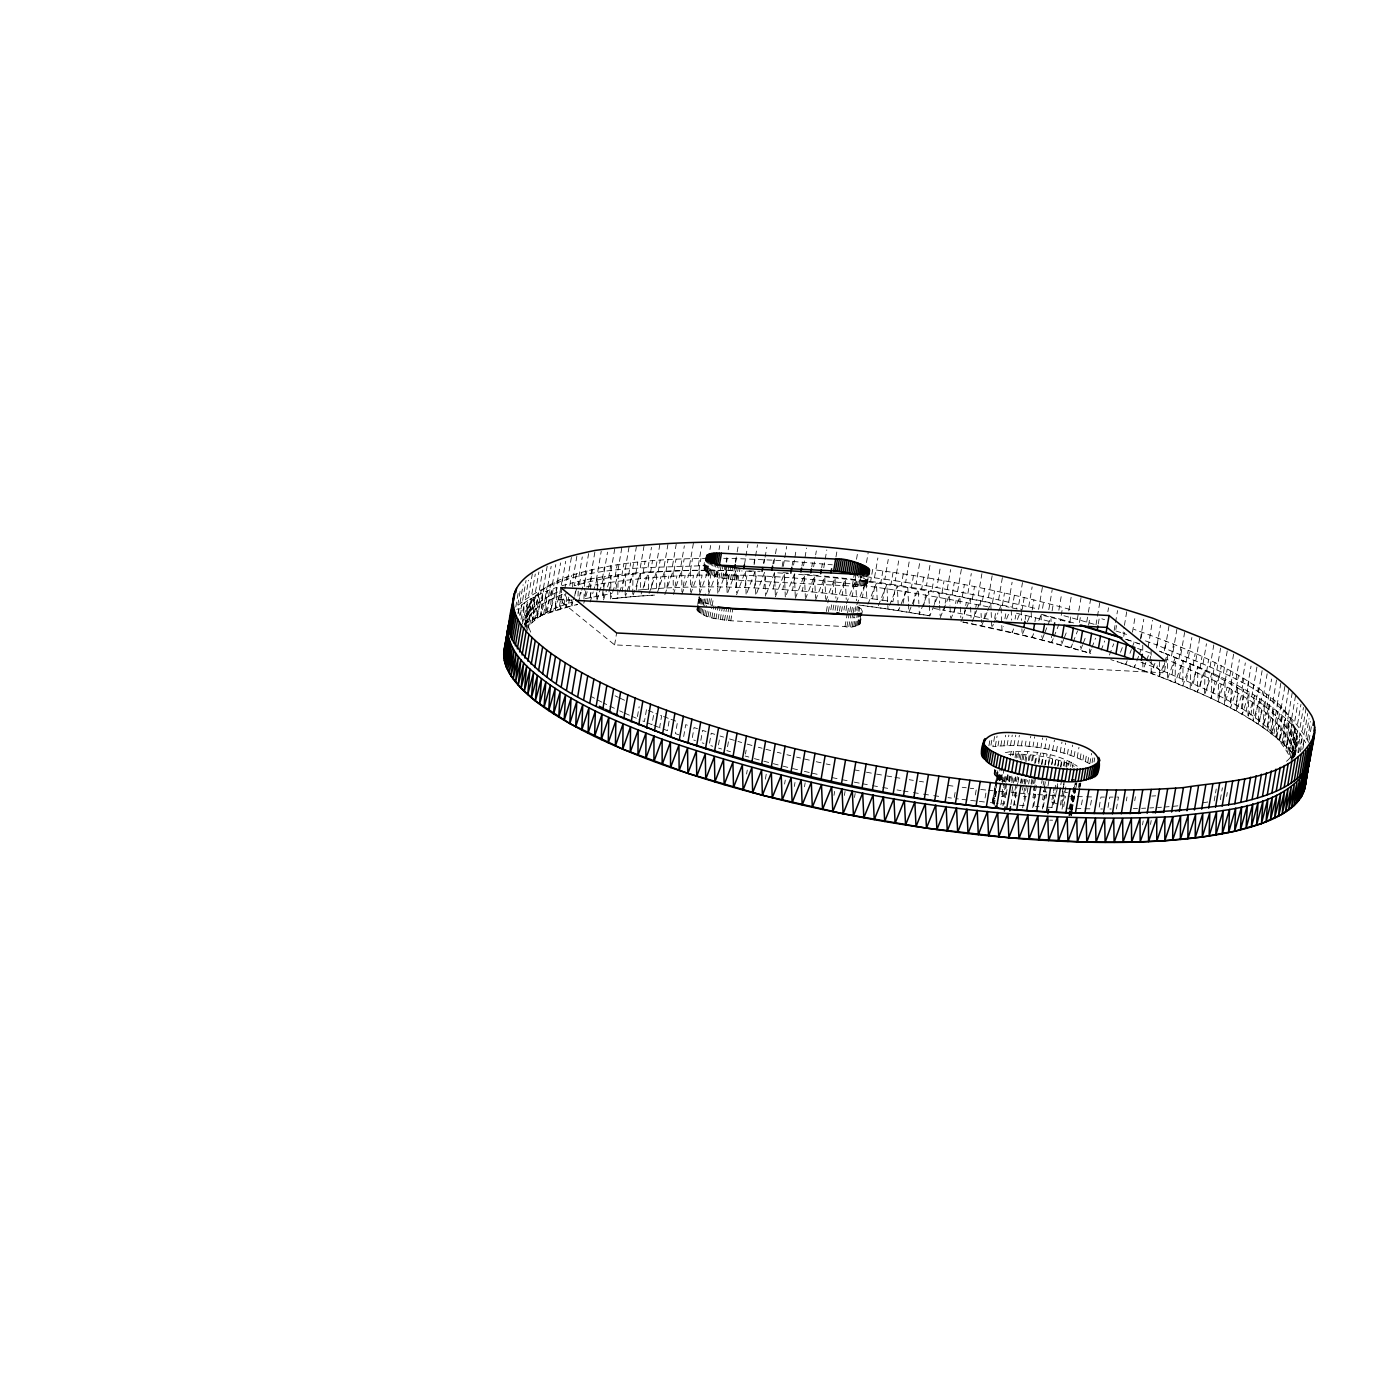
<?xml version="1.0" encoding="UTF-8"?>
<svg xmlns="http://www.w3.org/2000/svg" width="1384" height="1384" viewBox="0 0 1384 1384"><rect width="100%" height="100%" fill="white"/><g stroke="black" fill="none" stroke-linecap="round" stroke-linejoin="round"><path stroke-width="0.75" stroke-dasharray="5 3.75" d="M1159.377 661.673L1159.36 676.465C1207.609 696.187 1259.665 715.839 1294.922 755.993L1300.164 733.728C1264.163 691.36 1209.478 671.482 1159.377 651.12M648.456 589.03L648.508 571.903L690.356 570.26L732.447 570.416M640.55 587.439L640.654 572.474L648.508 571.903L641.155 593.978M617.887 589.601L617.731 598.096L610.534 598.961L611.071 575.623L640.654 572.474L632.713 596.608L617.731 598.096L619.029 594.065M617.939 587.473L618.181 574.706L610.534 598.961M696.827 608.96C703.505 619.184 719.593 618.994 730.769 620.759L845.001 626.571C852.665 629.478 868.149 622.506 853.98 617.524M698.851 597.058L701.55 600.812L708.366 604.081M855.001 611.572L856.021 605.621L861.298 608.925L861.782 612.403M603.58 597.802L604.168 576.609L611.071 575.623L606.036 591.816M596.798 598.822L597.144 588.252M597.196 586.141L597.473 577.682L604.168 576.609L596.729 600.933M590.293 597.819L591.003 578.823L597.473 577.682L593.805 589.861M1286.532 761.304C1309.437 741.962 1289.992 710.788 1270.633 697.398C1230.445 665.393 1181.728 646.553 1133.859 629.288M583.944 599.013L584.377 588.477M584.463 586.366L584.723 580.052L591.003 578.823L583.771 603.234M577.993 596.089L578.391 587.664M578.495 585.57L578.685 581.349L584.723 580.052L581.764 590.241M571.99 599.549L571.678 605.846L540.954 615.465L522.097 625.412L527.771 600.535L542.857 592.577L556.783 587.335L555.243 610.327L560.243 591.868M572.647 586.937L572.855 582.733L578.685 581.349L573.426 599.722M566.558 596.781L565.969 607.265L568.841 597.04M561.783 587.819L560.485 608.752L564.447 594.428M522.564 621.295L524.64 602.697L527.771 600.535L525.366 623.302L531.162 598.459L528.878 621.243L534.795 596.435L532.65 619.253L538.705 594.463L536.681 617.316L542.857 592.577L540.954 615.465L547.251 590.76L545.469 613.683L551.887 589.013L550.244 611.97L556.783 587.335M520.557 615.223L521.768 604.912L524.64 602.697L520.955 619.305M1297.932 752.723L1300.164 733.728L1305.717 742.81M518.412 613.371L519.173 607.195L521.768 604.912L519.519 615.309M1300.458 751.547L1302.275 736.772L1297.638 757.031M1303.053 748.242L1304.126 739.817L1301.877 749.938M518.083 593.442L515.713 607.334C566.558 562.51 643.941 569.101 707.276 565.381M517.754 604.946L520.471 589.065M520.055 602.611L523.117 584.757M522.633 600.345L526.024 580.501M525.453 598.13L528.515 580.277M528.55 595.968L532.615 572.163M707.432 558.323C663.455 558.963 618.821 561.316 576.401 573.876C552.614 580.761 523.567 595.31 524.744 624.478C527.788 606.867 545.331 597.179 560.347 590.795M524.83 625.17L528.082 607.368M524.847 627.886L527.287 609.946M527.096 616.728L529.138 604.825M525.903 624.253C530.314 607.265 549.638 599.756 564.413 593.58M525.833 626.692L526.543 617.973M528.428 614.254L530.453 602.351M531.889 593.892L535.279 574.049M526.006 629.737L528.031 617.835M530.02 611.832L532.044 599.912M529.761 615.43L527.736 627.333C538.878 613.925 555.901 607.42 572.042 602.23M527.581 630.343L528.255 626.381L526.854 620.741M531.871 609.444L533.913 597.542M529.726 624.997L531.75 613.077M535.487 591.868L538.878 572.024M533.999 607.126L536.041 595.224M531.975 622.696L534.016 610.794M536.387 604.877L538.428 592.975M539.345 589.913L542.736 570.07M534.501 620.464L536.542 608.562M539.051 602.663L541.075 590.76M537.286 618.302L539.327 606.4M543.445 588.01L547.164 566.194M541.957 600.535L543.998 588.633M540.331 616.191L542.355 604.289M545.123 598.459L547.164 586.557M547.787 586.193L551.178 566.35M543.635 614.15L545.659 602.248M548.548 596.435L550.59 584.532M547.182 612.161L549.223 600.258M552.389 584.446L555.78 564.603M552.233 594.497L554.275 582.595M550.988 610.258L553.029 598.338M557.216 582.75L560.606 562.925M556.178 592.611L558.202 580.709M555.053 608.406L557.077 596.504M1164.636 662.832L1162.941 672.762L614.6 644.875L558.738 599.532L560.779 587.629M561.368 584.844L562.388 578.893M562.285 581.142L565.675 561.316M559.361 606.624L561.385 594.722M564.776 589.065L566.817 577.145M567.596 579.619L571.661 555.797M563.911 604.912L565.935 593.009L570.727 591.383M569.793 585.397L571.488 575.484M568.686 603.286L569.378 599.307M573.132 578.149L576.851 556.333M576.401 573.876L574.36 585.778C620.309 572.267 668.714 570.381 716.324 570.191M574.741 595.76L575.415 591.798M578.893 576.765L582.283 556.922M579.498 584.256L581.539 572.353M579.654 596.262L580.346 592.283M584.878 575.45L588.598 553.635M584.878 582.802L586.92 570.9M585.83 590.881L584.481 598.805L611.953 593.39M591.072 574.222L595.155 550.417M590.484 581.418L592.525 569.516M590.189 597.473L591.21 591.522M596.314 580.121L601.227 551.23M596.141 596.21L596.815 592.231M597.144 590.259L598.165 584.308C728.538 562.769 861.99 581.574 990.373 607.282M602.369 578.893L604.393 566.99M604.133 571.99L607.524 552.147M602.299 595.016L604.324 583.114M608.631 577.751L610.673 565.848M610.967 570.986L614.704 549.154M608.995 591.919L610.707 582.007M615.101 576.678L617.143 564.776M618.008 570.07L622.073 546.265M615.932 588.909L617.281 580.969M621.797 575.692L623.821 563.79M625.239 569.222L629.305 545.417M622.039 591.937L624.063 580.017M614.6 644.875L616.624 632.972M628.682 574.775L630.723 562.873M632.661 568.478L636.398 546.645M629.028 591.054L631.052 579.152M635.775 573.945L637.799 562.042M636.207 590.276L638.232 578.374M640.273 567.803L644.01 545.971M643.041 573.201L645.082 561.298M638.041 590.086L643.577 589.567L645.601 577.664M648.075 567.198L651.466 547.372M650.515 572.543L652.539 560.641M643.577 589.567L651.137 588.944L653.162 577.042M656.051 566.696L660.116 542.891M658.161 571.955L660.185 560.053M651.137 588.944L658.87 588.39L660.912 576.488M637.453 716.583L639.149 706.67M664.182 566.264L667.918 544.448M665.981 571.454L668.022 559.551M658.87 588.39L666.777 587.941L668.818 576.038M646.449 709.732L644.425 721.635L638.941 719.334M672.503 565.918L676.222 544.102M673.973 571.038L676.015 559.136M666.777 587.941L674.856 587.56L676.897 575.658M680.963 565.658L684.353 545.815M682.139 570.692L684.18 558.79M674.856 587.56L683.108 587.266L685.132 575.363M663.593 716.531L669.493 718.763L667.451 730.666L659.597 727.69L661.639 715.788L655.878 713.521M689.578 565.485L693.661 541.68M690.46 570.45L692.502 558.548M683.108 587.266L691.498 587.058L693.54 575.156M698.349 565.381L701.74 545.556M698.937 570.277L700.979 558.375M691.498 587.058L700.044 586.937L702.086 575.035M697.692 604.462L699.058 596.521M696.982 610.136L699.439 596.02M862.976 577.872C874.913 583.771 858.028 588.165 852.25 586.055L738.018 580.242C725.977 578.149 696.533 578.356 705.823 558.306M704.093 569.256L706.134 557.354M697.346 610.759L698.366 604.808M698.661 603.493L699.664 597.542M704.318 569.793L706.342 557.89M704.681 570.364L706.376 560.451M697.882 611.399L698.903 605.448M699.249 603.459L700.754 595.137M705.2 570.952L707.224 559.032M698.609 612.057L701.342 596.764M705.857 571.54L707.881 559.638M709.975 549.5L710.667 545.538M699.508 612.714L700.875 604.773M701.065 604.375L702.432 596.435M706.653 572.128L708.348 562.215M707.553 570.191L708.245 566.229M700.581 613.371L701.93 605.448M702.311 604.099L704.006 594.186M707.587 572.734L709.629 560.831M701.809 614.046L703.833 602.144M708.66 573.322L710.701 561.42M703.712 603.891L705.408 593.961M709.854 573.928L711.878 562.025M703.176 614.704L704.871 604.791M705.234 603.735L706.255 597.784M700.044 586.937L708.746 586.885L710.788 574.983M711.151 574.516L713.192 562.613M683.679 736.548L685.72 724.645L689.059 725.804M704.681 615.344L706.376 605.431M706.895 603.632L707.916 597.68M712.57 575.087L714.611 563.184M706.324 615.984L707.691 608.043M708.66 603.58L709.681 597.629M714.092 575.658L716.116 563.755M719.04 549.586L719.715 545.607M708.089 616.589L709.11 610.638M710.528 603.597L711.549 597.646M715.684 576.194L717.725 564.291M709.94 617.178L711.635 607.265M712.154 605.656L713.504 597.715M717.379 576.713L719.403 564.81M711.895 617.731L713.919 605.829M708.746 586.885L717.587 586.937L721.168 565.312M713.902 618.25L715.943 606.348M720.943 577.682L722.984 565.779M715.978 618.734L718.019 606.832M722.811 578.131L724.835 566.229M726.185 561.644L726.859 557.666M728.209 549.742L728.884 545.763M725.233 570.277L726.237 564.326M726.583 562.354L727.257 558.375L736.288 558.548L783.171 560.641L832.303 564.793M724.697 578.529L726.738 566.627M718.106 619.167L720.13 607.265M726.617 578.893L728.659 566.99M720.251 619.565L722.275 607.663M717.587 586.937L726.548 587.058L728.589 575.156M728.555 579.239L730.596 567.319M722.396 619.911L724.438 608.009M730.492 579.515L732.534 567.613M724.541 620.205L726.583 608.303M732.413 579.775L734.454 567.872M735.475 561.887L736.842 553.946M737.17 551.957L738.537 544.033M735.613 562.51L736.288 558.548M726.669 620.447L728.693 608.545M734.316 579.982L736.357 568.08M728.745 620.638L730.787 608.735M736.184 580.138L738.226 568.236M726.548 587.058L735.648 587.266L737.672 575.363M730.769 620.759L732.811 608.856M738.018 580.242L740.042 568.34M744.436 564.759L747.948 544.344M735.648 587.266L744.851 587.56L746.893 575.658M719.334 739.973L717.967 747.914L721.548 749.003M754.038 563.098L754.712 559.136M754.107 564.603L757.498 544.76M744.851 587.56L754.193 587.941L756.218 576.038M763.432 563.513L764.106 559.551M764.072 563.098L764.764 559.136M765.092 557.147L766.788 547.234M754.193 587.941L763.622 588.408L765.663 576.505M772.912 564.015L773.587 560.053M773.812 563.669L775.178 555.745M775.507 553.756L776.874 545.815M763.622 588.408L773.154 588.944L775.196 577.042M745.474 754.021L746.149 750.059M746.582 774.019L747.274 770.058M782.15 566.592L783.171 560.641M783.309 566.316L786.7 546.472M773.154 588.944L782.79 589.567L784.832 577.664M792.167 565.278L792.842 561.298M793.568 565.07L794.572 559.119M794.918 557.129L796.267 549.188M782.79 589.567L792.513 590.276L794.537 578.374M765.387 779.14L766.407 773.189M801.924 566.021L802.599 562.06M803.55 565.883L806.612 548.029M792.513 590.276L802.305 591.072L804.346 579.169M811.768 566.852L812.443 562.89M813.619 566.783L815.314 556.87M815.66 554.88L816.335 550.918M802.305 591.072L812.183 591.937L814.207 580.034M784.59 784.053L785.264 780.092M821.663 567.769L822.338 563.79M823.757 567.769L826.802 549.915M812.183 591.937L822.113 592.888L824.155 580.986M794.329 786.441L795.004 782.462M826.386 611.468L828.428 599.566M835.971 556.922L836.991 550.97M828.411 611.59L829.777 603.666M822.113 592.888L832.113 593.926L834.137 582.024M830.832 609.79L831.853 603.839M832.96 610.033L833.981 604.081M804.485 786.769L805.159 782.808M835.106 610.327L836.126 604.375M837.251 610.673L838.272 604.721M839.396 611.071L840.763 603.13M832.113 593.926L842.164 595.034L844.188 583.131M841.524 611.52L842.527 605.569M843.929 610.015L844.603 606.036M845.953 610.534L846.973 604.583M845.001 626.571L847.043 614.669M856.506 559.274L857.526 553.323M847.562 613.077L848.911 605.137M852.25 586.055L854.291 574.152M846.956 626.641L848.997 614.738M849.759 611.676L851.108 603.735M842.164 595.034L852.25 596.21L856.039 574.222M848.842 626.658L850.866 614.755M855.71 586.141L857.059 578.218M851.506 612.282L852.527 606.33M857.319 586.124L859.36 574.222M850.606 626.623L852.63 614.721M853.149 612.904L854.499 604.981M858.858 586.055L860.883 574.152M852.267 626.519L854.291 614.617M824.293 576.09L860.485 580.138L861.159 576.159M860.277 585.934L862.318 574.031M853.79 626.364L855.156 618.423M856.713 610.258L857.388 606.279M861.609 585.761L863.633 573.858M855.191 626.139L857.596 612.904M857.942 610.915L858.616 606.953M866.488 562.544L868.183 552.631M862.82 585.553L864.844 573.651M856.437 625.879L858.668 613.562M858.997 611.59L859.689 607.611M863.893 585.294L865.934 573.391M857.509 625.551L859.551 613.648M852.25 596.21L862.388 597.49L864.412 585.57M864.862 584.999L866.886 573.097M858.443 625.187L860.623 612.904M865.675 584.671L867.716 572.768M859.187 624.772L861.211 612.87M859.81 621.468L861.177 613.544M866.367 584.29L868.391 572.388M859.758 624.305L861.54 614.167M860.139 623.803L862.388 610.794M866.903 583.892L868.927 571.99M867.284 583.442L869.325 571.54M833.981 795.35L834.656 791.389M860.485 580.138L870.64 581.436L872.664 569.533C939.892 578.477 1006.601 591.729 1071.925 609.981M866.194 576.713L874.48 577.803L877.871 557.96M862.388 597.49L872.543 598.822L874.584 586.92M844.378 795.454L845.053 791.475M870.64 581.436L880.812 582.82L882.836 570.917M874.48 577.803L884.86 579.239L888.251 559.413M872.543 598.822L882.732 600.241L884.774 588.338M854.482 797.461L855.156 793.499M880.812 582.82L891.002 584.273L893.043 572.37M884.86 579.239L895.24 580.761L898.649 560.918M894.981 589.826L892.939 601.729L882.732 600.241M891.002 584.273L901.209 585.795L903.25 573.893M895.24 580.761L905.655 582.353L909.721 558.548M903.146 603.303L905.188 591.401M901.209 585.795L911.433 587.404L913.475 575.502M905.655 582.353L916.07 584.013L919.789 562.198M913.371 604.929L915.395 593.027M911.433 587.404L921.64 589.082L923.682 577.163M916.07 584.013L926.467 585.761L930.204 563.928M923.578 606.642L925.619 594.739M1014.385 595.258L1012.344 607.161L931.847 590.812L933.889 578.91M1042.377 587.352L1038.64 609.168L988.418 597.594L936.864 587.56L940.584 565.727M934.459 604.462L935.809 596.521M942.037 592.629L944.078 580.726M947.244 589.428L950.635 569.585M988.349 619.184L943.957 610.275L945.999 598.372M952.209 594.514L954.251 582.612M957.59 591.366L961.655 567.561M954.112 612.178L956.154 600.275M962.347 596.469L964.389 584.55M964.233 614.167L966.274 602.265M967.9 593.373L971.291 573.547M972.45 598.476L974.492 586.574M974.319 616.209L976.36 604.306M978.177 595.449L981.913 573.633M982.502 600.552L984.543 588.65M984.353 618.319L985.373 612.368M955.116 792.461L954.095 798.412L948.005 797.616M988.418 597.594L992.138 575.761M992.518 602.697L994.542 590.795M994.664 618.51L995.684 612.558M998.591 599.791L1002.656 575.986M1002.466 604.894L1004.49 592.992M1004.922 618.752L1005.943 612.801M975.339 794.918L976.36 788.966L970.305 788.257M1008.711 602.04L1012.102 582.214M988.92 745.751L989.975 739.627M990.944 745.18L991.999 739.039M994.594 736.496L992.847 746.703C1026.305 743.018 1062.047 748.606 1091.716 764.85M1015.112 619.063L1015.787 615.101M985.062 798.014L986.411 790.074L980.391 789.416M1018.762 604.358L1022.499 582.543M995.321 746.27L997.068 736.063M997.985 745.924L999.386 737.741M1007.76 774.607L1006.41 782.548L995.079 775.282L994.041 773.345L994.733 769.366M1024.195 597.577L1022.153 609.479L1016.271 608.078M994.421 774.296L995.113 770.334M995.079 775.282L996.774 765.369M1000.857 745.647L1002.258 737.482M995.978 776.286L996.653 772.324M997.034 782.894L993.401 804.139L992.449 801.405L997.76 770.819M992.501 802.288L997.587 772.532M992.812 803.204L998.816 767.411M992.449 801.405L993.902 799.07L996.809 782.081M997.172 779.953L998.625 771.442M997.397 780.766L998.85 772.255M1025.215 619.427L1025.907 615.465L1016.133 613.112M995.286 796.284L996.376 789.918M998.193 779.279L999.646 770.784M1003.902 745.457L1005.649 735.25M994.248 805.125L996.411 791.112L988.418 790.281M998.608 779.607L1000.217 768.449M999.092 780.818L1000.546 772.307M1028.745 606.746L1032.135 586.903M999.715 780.611L1001.168 772.099M1000.165 779.417L1002.206 767.514M1000.597 780.282L1001.687 773.898M1001.428 779.486L1002.518 773.102M1007.119 745.353L1008.867 735.129M1001.981 781.96L1004.075 768.57M1002.656 782.617L1004.109 774.123M1032.222 609.86L1033.917 599.947M1001.774 794.329L1003.59 783.707M1003.954 781.579L1005.407 773.068M1010.493 745.336L1012.24 735.112M1000.857 804.882L1004.49 783.621M1004.853 781.51L1006.306 772.999M1001.411 796.457L1003.573 796.146L1005.753 783.396M1006.116 781.268L1007.206 774.902M1010.476 755.768L1011.202 751.512C1033.64 750.63 1058.258 753.311 1077.202 766.182M1002.898 805.886L1008.348 774.002M1034.921 621.831L1035.595 617.852L1025.907 615.465M1013.988 745.388L1015.735 735.181M1007.033 789.555L1005.943 795.938L1003.573 796.146M1008.486 781.06L1009.576 774.677M1012.846 755.543L1013.572 751.287M1009.213 781.562L1010.234 775.611M1009.49 781.372L1010.579 774.988M1011.029 780.922L1012.119 774.538M1015.026 757.532L1016.115 751.149M1017.621 745.543L1019.351 735.319M1011.877 782.548L1013.226 774.607M1016.115 758.051L1016.808 754.072C1036.408 754.522 1056.407 757.844 1074.226 766.338M1042.55 608.32L1043.571 602.369M1011.929 791.492L1013.019 785.109M1013.382 782.981L1014.472 776.614M1017.742 757.481L1018.832 751.097M1010.908 804.519L1013.451 789.641M1014.904 781.147L1015.631 776.891M1015.008 781.51L1015.7 777.548M1019.091 758.086L1019.766 754.107M1021.34 745.768L1022.724 737.586M1017.309 776.632L1014.039 795.765L1017.015 795.886M1020.216 759.626L1021.669 751.131M1013.659 805.419L1018.382 777.791M1016.219 792.928L1014.178 804.831L1023.97 805.626L1026.011 793.724L1008.313 792.236M1017.967 782.427L1018.987 776.476M1021.842 760.179L1022.862 754.228M1025.146 746.08L1026.547 737.897M1023.191 759.747L1024.644 751.235M1048.795 609.669L1052.186 589.826M1020.544 782.912L1021.271 778.656M1021.029 783.309L1021.703 779.33M1025.025 760.387L1026.046 754.436M1022.257 783.327L1022.984 779.071M1025.89 762.065L1027.707 751.443M1029.021 746.46L1030.769 736.253M1052.1 610.811L1053.12 604.86M1022.465 790.091L1024.281 779.469M1024.212 784.122L1025.561 776.182M1028.295 760.664L1029.315 754.712M1026.132 779.348L1023.226 796.354L1026.444 796.7M1029.402 760.214L1030.855 751.72M1022.655 807.858L1027.378 780.23M1032.948 746.945L1034.696 736.721M1031.616 761.027L1032.637 755.076M1027.17 792.461L1028.26 786.077M1028.623 783.949L1029.35 779.711M1032.62 760.577L1034.073 752.066M1058.846 610.223L1061.563 594.359M1036.893 747.481L1038.294 739.316M1031.132 783.621L1032.135 777.67M1034.644 763.449L1036.011 755.508M1031.859 784.382L1032.602 780.126M1035.509 763.138L1037.325 752.498M1073.586 622.938L1060.542 619.288L1062.583 607.386M1033.416 783.707L1034.142 779.452M1035.509 778.31L1033.467 790.212L1036.858 790.8M1038.381 761.961L1039.401 756.01M1040.872 748.104L1042.602 737.88M1035.128 784.901L1032.948 797.651L1036.201 798.222M1038.761 763.639L1040.578 753M1032.672 807.668L1037.031 782.168M1033.692 806.336L1035.734 794.433L1027.949 793.862M1041.425 764.539L1042.775 756.598M1042.014 764.21L1043.83 753.588M1044.816 748.796L1046.563 738.572M1068.811 610.828L1071.527 594.964M1041.598 783.379L1042.273 779.4M1044.782 765.179L1046.148 757.238M1045.249 764.85L1047.065 754.228M1069.884 621.883L1070.905 615.932M1048.761 749.557L1050.162 741.374M1043.173 785.23L1043.899 780.974M1045.318 781.822L1043.622 791.734L1046.944 792.098M1048.449 763.899L1049.47 757.948M1044.782 786.821L1042.602 799.571L1045.698 800.333M1048.415 765.56L1050.231 754.937M1042.394 808.965L1046.754 783.448M1052.653 750.37L1054.4 740.163M1047.134 807.166L1052.861 807.495L1054.902 795.592L1045.352 795.056L1043.328 806.958L1035.613 806.457M1047.965 786.147L1048.986 780.195M1051.702 764.677L1052.722 758.726M1046.062 798.205L1046.788 793.966M1051.875 764.193L1053.328 755.699M1094.139 624.288L1077.306 619.409L1081.042 597.594M1056.494 751.252L1057.878 743.087M1054.885 765.023L1056.338 756.512M1054.885 765.49L1055.906 759.539M1079.468 622.523L1080.489 616.572M1051.961 799.883L1054.141 787.133M1057.774 765.871L1059.227 757.377M1060.231 752.204L1061.978 741.98M1057.947 766.373L1058.968 760.422M1051.944 807.426L1055.94 784.036M1056.961 803.844L1054.366 802.91L1057.636 783.777M1060.542 766.771L1061.995 758.276M1057.497 786.752L1056.494 792.703L1053.397 792.582M1060.905 767.272L1061.909 761.321M1063.898 753.19L1065.645 742.966M1086.699 622.108L1088.066 614.167M1088.395 612.178L1090.782 598.286M1063.5 765.594L1064.59 759.211M1060.801 784.797L1061.493 780.836M1064.054 766.252L1064.729 762.273M1088.585 625.205L1089.935 617.264M1067.445 754.228L1068.829 746.045M1065.939 766.563L1067.029 760.179M1063.293 786.735L1062.289 792.686L1067.462 792.357M1063.639 784.763L1064.313 780.784M1066.701 767.238L1067.375 763.259M1060.404 805.125L1064.036 783.88M1064.192 790.921L1061.649 805.799L1063.69 806.803L1065.507 796.181M1068.552 765.421L1069.278 761.165M1070.853 755.301L1072.6 745.094M1062.047 809.156L1066.407 783.655M1070.593 766.425L1071.32 762.169M1095.99 624.824L1099.709 603.009M1074.122 756.425L1075.506 748.26M1072.41 767.428L1073.136 763.172M1098.256 623.959L1099.277 618.008L1104.588 619.669M1077.219 757.567L1078.966 747.36M1069.071 809.623L1070.524 801.111M1070.887 799L1071.614 794.745M1069.936 808.688L1073.569 787.444M1070.334 809.017L1073.967 787.773M1074.468 787.288L1075.143 783.309M1070.784 809.675L1074.416 788.413M1070.991 810.488L1075.714 782.86M1071.354 810.609L1076.077 782.981M1080.16 758.761L1081.544 750.578M1071.735 809.761L1075.385 788.499M1072.046 809.398L1076.596 783.482M1072.098 810.28L1075.731 789.018M1076.095 786.89L1076.821 782.652M1107.857 611.728L1108.532 607.766M1082.894 759.954L1084.295 751.772M1078.43 787.513L1079.105 783.534L1080.126 787.167L1080.8 783.206M1079.364 786.787L1080.056 782.825M1079.71 787.998L1080.385 784.036M1085.437 761.165L1086.821 753M1087.755 762.394L1089.156 754.211M1089.848 763.622L1091.595 753.398M1114.172 630.429L1115.175 624.461M1115.521 622.489L1117.563 610.586M1092.062 762.809L1093.118 756.667M1115.833 629.512L1116.507 625.551M1094.035 761.978L1094.744 757.896M1126.541 634.426L1123.047 633.284L1124.067 627.333M1124.414 625.343L1127.112 609.462M1123.739 636.329L1124.414 632.367M1132.475 632.194L1135.191 616.33M1140.381 639.097L1143.772 619.253M1141.108 638.145L1142.129 632.194M1116.421 808.965L1118.462 797.063L1109.76 797.097L1107.736 809L1111.214 808.983M1148.201 647.037L1152.543 620.24M1149.723 661.258L1151.073 653.334L1136.489 648.023M1126.334 800.904L1127.009 796.942M1156.488 648.023L1158.183 638.111M1308.676 742.308C1278.055 687.727 1211.121 668.437 1157.093 645.065L1160.484 625.222M1164.567 671.24L1166.608 659.32C1211.917 680.253 1267.952 698.557 1292.31 745.716L1290.286 757.619C1264.197 708.21 1204.755 689.803 1156.886 668.212L1157.906 662.261M1134.742 800.696L1135.416 796.734M1297.119 741.478L1294.697 756.027C1297.742 734.817 1279.612 718.348 1264.751 706.186C1234.424 682.918 1199.184 667.157 1163.927 653.023L1165.951 641.103M1165.207 648.093L1169.272 624.271M1142.527 824.881L1143.201 820.902M1171.504 656.033L1173.545 644.131M1173.148 651.137L1176.867 629.322M1172.075 674.268L1174.116 662.365M1150.519 824.449L1151.194 820.487M1178.909 659.095L1180.95 647.193M1180.898 654.217L1184.635 632.402M1179.393 677.33L1181.417 665.427M1186.14 662.158L1188.164 650.255M1188.475 657.313L1191.866 637.488M1186.503 680.409L1188.545 668.507M1193.164 665.254L1195.188 653.352M1195.862 660.445L1199.928 636.64M1193.44 683.506L1195.465 671.603M1199.98 668.351L1202.021 656.448M1203.059 663.593L1206.45 643.75M1200.153 686.62L1202.194 674.717M1206.606 671.482L1208.63 659.58M1210.066 666.759L1213.785 644.927M1206.675 689.751L1208.716 677.849M1213.007 674.613L1215.048 662.711M1212.972 692.9L1215.014 680.997M1216.865 669.925L1220.584 648.11M1219.217 677.762L1221.242 665.86M1219.079 696.048L1221.103 684.146M1223.439 673.126L1227.521 649.321M1225.203 680.911L1227.227 669.008M1224.944 699.197L1226.985 687.294M1229.822 676.326L1233.888 652.521M1230.947 684.077L1232.988 672.174M1230.584 702.363L1232.625 690.46M1214.183 800.886L1215.204 794.935M1215.55 792.946L1216.225 788.984M1235.981 679.527L1239.372 659.701M1236.483 687.242L1238.524 675.34M1236.016 705.529L1238.04 693.626M1220.342 799.692L1222.383 787.79M1241.932 682.744L1245.323 662.919M1241.794 690.408L1243.835 678.506M1241.206 708.694L1243.23 696.792M1226.622 796.44L1227.297 792.478M1247.641 685.98L1251.032 666.137M1246.863 693.574L1248.904 681.672M1246.154 711.86L1248.195 699.958M1251.707 696.74L1253.731 684.838M1253.143 689.197L1257.208 665.393M1250.859 715.026L1252.901 703.124M1256.291 699.889L1258.333 687.986M1258.402 692.433L1262.121 670.6M1255.34 718.175L1257.381 706.273M1260.651 703.037L1262.675 691.135M1263.419 695.65L1267.156 673.818M1259.561 721.323L1261.602 709.421M1264.751 706.186L1266.775 694.284M1263.54 724.455L1265.582 712.552M1266.706 707.743L1271.602 679.025M1268.609 709.317L1270.633 697.398M1267.277 727.586L1269.318 715.666M1272.744 702.086L1276.826 678.281M1272.207 712.431L1274.231 700.529M1270.754 730.683L1272.778 718.78M1277.051 705.286L1281.117 681.482M1275.546 715.528L1277.588 703.626M1273.972 733.779L1276.013 721.877M1278.643 718.607L1280.684 706.705M1281.1 708.487L1285.165 684.665M1276.93 736.842L1278.972 724.939M1281.48 721.669L1283.504 709.767M1279.629 739.904L1281.67 727.984M1284.906 711.653L1288.971 687.848M1284.041 724.697L1286.082 712.795M1282.068 742.914L1284.11 731.011M1286.359 727.707L1288.383 715.805M1288.452 714.819L1292.518 691.014M1284.248 745.924L1286.29 734.022M1288.4 730.7L1290.424 718.798M1286.151 748.9L1288.193 736.997M1291.739 717.967L1295.822 694.163M1290.165 733.658L1292.206 721.756M1287.795 751.841L1289.836 739.938M1291.687 736.582L1293.711 724.68M1289.179 754.747L1291.22 742.845M1294.784 721.099L1297.829 703.245M1292.916 739.471L1294.957 727.569M1293.902 742.343L1295.926 730.441M1291.116 760.456L1293.158 748.554L1292.31 745.716M1291.826 758.224L1292.5 754.263M1297.552 724.213L1300.943 704.369M1294.594 745.163L1296.635 733.26M1292.033 761.287L1293.158 748.554M1292.95 757.757L1293.971 751.806M1295.026 747.948L1297.067 736.046M1293.348 758.086L1293.729 751.356M1293.798 757.238L1295.164 749.298M1294.386 756.65L1297.223 738.779M1300.078 727.292L1303.469 707.466M1302.327 730.354L1306.392 706.549M1304.316 733.399L1307.707 713.556M1306.029 736.392L1309.091 718.538M1307.482 739.367L1310.544 721.514M1309.022 740.319L1311.392 726.427M704.024 568.737L708.833 565.641M517.858 613.423L519.173 607.195L516.837 609.531M572.838 601.763L571.678 605.846L577.612 604.497A406.325 105.167 9.7 0 0 526.681 622.506M578.201 602.472L581.176 592.283M590.138 602.04L593.2 591.902M603.528 599.912L605.413 593.84M619.669 592.041L625.481 573.893L625.135 597.317L626.433 593.286M627.09 591.262L632.972 573.149L632.713 596.608L654.528 595.103M649.113 593.442L656.552 571.402L656.57 590.708M657.244 592.992L664.752 570.986L664.839 590.328M664.856 594.618L673.143 570.658L673.281 590.034M673.316 594.341L681.672 570.416L681.914 591.971M681.931 594.134L690.356 570.26L690.668 591.85M690.702 594.013L699.197 570.191L699.577 592.006M699.612 593.978L708.193 570.191L708.625 592.041M708.66 594.03L717.31 570.277L726.548 570.467L727.102 592.387M1154.931 663.282L1151.211 673.42L1159.36 676.465L1167.456 654.182L1167.352 679.527L1175.345 657.262L1175.154 682.606L1183.061 660.358L1182.784 685.72L1190.586 663.49L1190.205 688.869L1197.921 666.638L1197.437 692.017L1205.066 669.804L1204.478 695.201L1212.003 672.987L1211.311 698.384L1218.733 676.171L1217.937 701.584L1225.255 679.388L1224.356 704.802L1231.552 682.606L1230.549 708.02L1237.642 685.841L1236.535 711.255L1243.507 689.076L1242.278 714.49L1249.129 692.311L1247.797 717.725L1254.544 695.547L1253.091 720.977L1259.699 698.782L1258.125 724.213L1264.63 702.017L1262.935 727.448L1269.318 705.252L1267.502 730.666L1273.764 708.47L1271.827 733.883L1277.968 711.687L1275.892 737.084L1281.913 714.888L1279.716 740.284L1285.598 718.071L1283.279 743.467L1289.023 721.237L1286.584 746.633L1292.206 724.386L1289.629 749.765L1295.113 727.534L1292.414 752.896L1297.777 730.631L1294.922 755.993A406.325 105.167 9.7 0 0 1110.746 659.597M726.548 570.467L717.846 594.168L717.31 570.277M1145.883 662.296L1142.89 670.41L1116.975 661.604M1146.644 660.272L1149.637 652.158M727.88 592.421L735.925 570.727L736.53 592.698M736.582 594.688L745.405 571.073L755.007 571.505L755.785 595.553L764.712 572.007L765.542 596.106M1138.565 656.276L1134.396 667.451L1134.361 663.23M1139.257 654.424L1142.042 646.985M755.007 571.505L746.132 595.085L745.405 571.073L741.616 570.935M1127.164 660.774L1125.763 664.51L1125.711 660.289M1129.967 653.334L1131.368 649.615M1132.06 647.747L1134.171 642.159L1139.309 643.941M1120.504 652.279L1122.614 646.691M766.286 594.151L774.521 572.613L788.413 573.599M1109.449 655.013L1113.739 643.819M775.386 596.746L784.417 573.287L785.316 597.473L794.399 574.049C866.644 579.931 938.421 591.158 1009.109 607.195M1101.11 650.324L1104.709 640.982M963.056 622.073L1032.083 637.436L1089.744 653.127L1091.197 649.39M1091.924 647.522L1095.54 638.18M795.35 598.269L804.45 574.896L805.35 597.127M1082.599 644.788L1080.42 650.394L1080.316 646.207M1083.326 642.92L1086.25 635.429M805.436 599.151L814.571 575.813L815.505 598.096M1072.427 643.958L1070.957 647.712L1070.853 643.525M1073.171 642.089L1077.565 630.862M815.591 600.12L824.76 576.817L825.729 599.134M1063.621 639.443L1061.39 645.065L1061.269 640.878M1064.348 637.574L1067.306 630.066M825.816 601.158L835.019 577.907L835.901 598.217M1053.207 638.716L1051.719 642.47L1051.529 636.207M1053.951 636.848L1060.646 619.963L1070.264 622.575M836.092 602.282L845.313 579.066L846.229 599.41M846.403 603.493L855.658 580.311L856.575 600.691M1044.193 634.304L1041.962 639.927L1041.806 635.758M1044.937 632.419L1047.186 626.779M1047.93 624.911L1050.923 617.385L1060.646 619.963M856.765 604.773L866.038 581.626L866.886 599.999M1024.402 629.357L1022.136 635.014L1021.894 628.769M1027.412 621.831L1030.44 614.288M1033.589 633.682L1032.083 637.436L1031.945 633.267M1038.848 620.516L1041.097 614.877L1050.923 617.385L1051.062 621.572M867.941 604.202L876.435 583.027L877.197 599.393M878.356 605.638L886.867 584.498L888.009 609.081L929.806 615.845L939.079 592.957L939.563 603.268M1013.624 628.872L1012.102 632.626L1011.946 628.474M1017.413 619.444L1019.679 613.787M889.566 605.24L897.299 586.055L898.458 610.655L907.766 587.664L908.44 602.04M986.965 612.61L981.602 625.862L981.325 619.634M987.726 610.725L990.788 603.147L991.826 628.059L993.349 624.271M994.127 622.385L997.933 612.939M998.694 611.036L1000.995 605.379L1001.999 630.308L1003.521 626.537M1006.566 618.994L1008.849 613.32M940.22 617.714L949.493 594.861L949.96 605.189M950.618 619.651L959.873 596.833L960.254 605.102M960.98 621.658L965.599 610.258M966.378 608.372L970.219 598.874L970.495 605.085M972.087 621.831L976.689 610.448M977.467 608.562L980.529 600.985L980.702 605.119M525.384 622.8L526.577 620.292M995.183 769.937L994.041 773.345M993.902 799.07L994.923 798.412M561.904 585.726L572.855 582.733M1005.32 752.654L1011.202 751.512M586.505 586.903L598.165 584.308M1202.869 802.772L1207.817 801.993M1172.905 806.336L1178.441 805.799M1008.798 754.453L1016.808 754.072M1165.345 806.958L1169.134 806.647M1157.612 807.495L1161.487 807.235M1151.73 796.059L1155.692 795.835M1149.706 807.962L1153.65 807.737M1141.627 808.342L1145.658 808.152M1133.375 808.637L1137.492 808.481M1104.467 797.08L1100.937 797.063L1098.896 808.965L1102.425 808.983M723.694 558.34L727.257 558.375M1049.764 820.176L1052.619 820.193M1086.509 796.803L1091.959 796.942L1089.935 808.844L1084.468 808.706M1077.34 796.544L1082.876 796.717L1080.835 808.637L1075.316 808.446M748.969 570.9L760.197 571.367M1068.067 796.198L1073.655 796.44M1066.026 808.1L1071.614 808.342M1058.674 795.783L1064.331 796.059M558.738 599.532L571.696 600.189M1037.654 794.554L1045.352 795.056M783.067 572.682L790.818 573.218M804.502 574.291L820.314 575.692M998.4 791.302L1006.341 792.063L1004.317 803.966L996.359 803.204M990.373 802.599L994.369 803.014M984.37 801.976L956.136 798.672M962.209 787.271L966.274 787.773M858.841 605.05L888.009 609.081M948.005 785.437L954.112 786.25M933.75 795.662L941.899 796.786M923.543 794.174L931.709 795.367M919.46 781.32L923.543 781.96M913.336 792.599L921.502 793.862M909.236 779.711L913.319 780.368M903.112 790.973L911.295 792.271M894.946 777.358L903.112 778.725M896.988 789.935L901.071 790.627M921.64 589.082L931.847 590.812M926.467 585.761L936.864 587.56M886.781 775.94L892.905 776.995M882.715 787.479L890.864 788.897M933.785 608.424L943.957 610.275M876.591 774.106L882.715 775.213M872.526 785.628L880.674 787.115M866.436 772.203L872.526 773.345M862.37 783.725L870.501 785.247M854.291 769.833L862.388 771.424M854.274 782.133L860.346 783.327M842.181 779.694L850.243 781.32M832.147 777.583L838.168 778.846M826.196 763.933L830.175 764.816M816.266 761.719L822.217 763.051M812.252 773.172L818.203 774.521M804.433 758.986L812.304 760.819M804.363 771.338L810.28 772.722M1017.171 609.064L1011.133 607.663L1011.617 620.153M796.613 757.1L800.523 758.051M792.617 768.535L798.481 769.954M786.908 754.712L790.783 755.681M782.929 766.13L788.742 767.584M1035.595 617.852L1049.003 621.312M777.289 752.273L781.13 753.259M773.327 763.674L779.088 765.162M1041.529 614.271L1060.542 619.288M765.871 749.263L771.563 750.768M763.83 761.165L769.539 762.671M1063.95 615.742L1077.306 619.409M758.346 747.222L762.1 748.242M754.418 758.622L760.076 760.145M747.17 744.108L752.74 745.665M745.128 756.01L748.848 757.048M737.983 741.443L741.668 742.516M734.368 740.371L728.936 738.745L726.894 750.647L730.527 751.737M720.009 736.011L723.572 737.101M710.113 604.687L711.981 605.275M714.732 734.333L711.22 733.226L709.179 745.128L712.691 746.236M1115.936 631L1123.047 633.284M706.03 731.531L702.57 730.406L700.529 742.308L703.989 743.433M1051.598 802.011L1054.366 802.91M1125.451 639.235L1134.171 642.159M697.467 728.693L694.059 727.552L692.035 739.454L695.425 740.596M1126.766 639.46L1140.105 644.096M1145.45 640.878L1157.093 645.065M678.766 734.8L675.478 733.624L677.52 721.721L669.493 718.763M1141.004 662.279L1156.886 668.212M1160.034 651.518L1163.927 653.023M653.836 725.424L659.597 727.69M648.335 710.494L653.957 712.76L651.916 724.662L646.293 722.396M631.761 716.255L637.107 718.573M624.789 713.158L629.979 715.493M860.485 576.678L861.799 577.266M620.049 698.159L625.101 700.494M619.703 710.84L623.059 712.397M615.119 695.806L618.371 697.38M609.825 706.151L614.704 708.487M603.51 703.003L606.676 704.577M597.421 699.854L601.988 702.224M591.556 696.706L594.497 698.28M1149.793 662.088L1162.941 672.762M530.729 632.159L528.255 626.381M908.527 604.099L908.907 612.316L918.215 589.359L918.889 603.753M950.064 607.265L950.531 617.593M939.649 605.344L940.134 615.655M929.235 603.493L928.647 591.124L919.357 614.046L918.976 605.811M929.321 605.552L929.806 615.845M970.582 607.161L971.049 617.506M960.34 607.178L960.807 617.524M981.066 613.423L981.239 617.558M794.399 574.049L795.264 596.244M1021.202 610.015L1021.582 620.43M1031.184 612.42L1031.495 620.759M774.521 572.613L775.317 594.739M1041.097 614.877L1041.322 621.139M1089.658 648.94L1089.744 653.127M1294.023 754.124L1294.04 756.84M1142.734 645.117L1142.769 651.449M1142.838 661.984L1142.89 670.41L1151.211 673.42L1151.177 658.663M1151.142 650.221L1151.159 656.552M612.801 598.684A406.325 105.167 9.7 0 1 654.892 595.085M863.045 605.587A406.325 105.167 9.7 0 1 929.581 615.811M962.693 621.987A406.325 105.167 9.7 0 1 1090.782 653.438"/><path stroke-width="1.5" d="M678.419 739.904C619.599 715.718 548.531 696.204 512.167 639.823C504.883 625.118 512.236 608.614 514.294 593.615C516.491 586.781 521.249 581.072 526.698 576.54C546.282 561.212 571.263 555.33 595.155 550.417C782.6 525.124 974.492 560.243 1152.889 618.25C1209.287 641.657 1276.999 661.31 1311.565 715.563C1318.606 729.403 1311.738 744.973 1310.129 759.124C1308.676 765.923 1304.593 771.857 1299.593 776.58C1281.653 792.444 1257.572 798.568 1234.787 803.741C1048.466 831.524 857.25 796.077 679.267 740.094L683.35 716.289C637.297 699.941 591.158 681.603 550.97 653.3C533.273 639.702 510.056 621.399 513.585 596.262M1310.631 750.907L1310.129 759.124M507.98 627.402L503.741 655.341L506.284 666.846L511.042 675.824L521.111 688.211L535.348 700.927L569.81 723.538L622.731 749.125L687.865 773.362L762.394 795.229L843.098 813.74L926.45 828.116L1008.867 837.718L1086.769 842.147L1131.645 842.199L1164.809 840.711L1202.246 836.991L1234.632 831.248L1261.429 823.601L1282.155 814.155L1294.144 805.419L1301.911 795.748L1304.887 787.928L1309.541 760.041L1305.337 785.212M508.43 624.686L503.741 655.341L510.142 619.427L509.208 625.568M1306.409 773.362L1305.752 777.566L1306.565 773.569M504.105 649.84L509.52 620.067M1309.247 759.366L1304.16 790.575L1309.212 762.774M1304.887 787.928L1309.541 760.041M508.931 625.516L514.294 593.615M509.035 628.301L513.101 604.497M513.568 600.933L515.263 591.02M509.416 631.121L513.481 607.317M515.834 592.438L516.509 588.459M510.056 633.993L514.139 610.188M510.973 636.882L515.056 613.077M512.167 639.823L516.232 616.018M513.62 642.799L517.685 618.994M515.35 645.809L519.415 621.987M517.339 648.837L521.405 625.032M519.588 651.899L523.654 628.094M522.097 654.978L526.162 631.173M524.882 658.092L528.947 634.287M527.909 661.223L531.975 637.418M531.214 664.372L535.279 640.567M534.76 667.538L538.826 643.733M538.549 670.721L542.632 646.916M542.614 673.904L546.68 650.099M546.905 677.122L550.97 653.3M551.455 680.322L555.52 656.518M556.247 683.54L560.312 659.736M561.264 686.775L565.329 662.971M566.523 689.993L570.589 666.188M572.007 693.228L576.09 669.406M577.733 696.446L581.799 672.641M583.667 699.664L587.75 675.859M589.826 702.864L593.909 679.06M596.21 706.065L600.275 682.26M602.801 709.265L606.867 685.461M609.6 712.449L613.666 688.626M616.589 715.597L620.672 691.792M623.786 718.746L627.869 694.941M631.173 721.877L635.256 698.072M638.751 724.974L642.833 701.169M646.518 728.053L650.584 704.248M654.459 731.115L658.524 707.311M662.555 734.143L666.638 710.321M674.908 713.331L670.842 737.136C821.144 789.589 981.187 816.698 1140.468 813.135M706.099 559.378C705.753 551.368 716.255 553.617 721.427 553.237L835.659 559.049C847.579 556.679 891.573 573.668 854.291 574.152L740.042 568.34C729.922 566.437 709.092 566.869 706.774 555.417M706.636 558.963L707.311 555.001M706.982 560.572L708.002 554.621M707.795 560.243L708.816 554.292M708.418 561.939L709.784 553.998M709.508 561.679L710.857 553.738M710.373 563.444L712.068 553.531M711.705 563.288L713.4 553.358M713.123 563.167L714.819 553.254M714.663 563.098L716.358 553.168M716.272 563.063L717.967 553.15M715.926 565.053L717.621 565.07L719.663 553.168M687.865 743.018L691.931 719.213L683.35 716.289M717.621 565.07L719.386 565.139L721.427 553.237M696.602 745.924L700.685 722.119L691.931 719.213M734.593 568.461L735.285 564.499M705.494 748.779L709.559 724.974L700.685 722.119M743.762 568.72L744.436 564.759M714.525 751.581L718.59 727.776L709.559 724.974M723.676 754.366L727.742 730.562L718.59 727.776M762.065 571.454L762.74 567.492M732.949 757.1L737.015 733.295L727.742 730.562M771.891 569.983L772.566 566.004M742.343 759.781L746.426 735.977L737.015 733.295M751.858 762.411L755.941 738.606L746.426 735.977M790.818 573.218L791.838 567.25M761.477 765.006L765.56 741.201L755.941 738.606M800.904 571.973L801.596 568.011M771.199 767.549L775.265 743.727L765.56 741.201M810.747 572.803L811.422 568.841M781.009 770.023L785.091 746.218L775.265 743.727M820.643 573.72L821.335 569.741M790.921 772.462L794.987 748.658L785.091 746.218M830.954 572.716L831.628 568.755M719.386 565.139L833.635 570.952L835.659 559.049M833.635 570.952L835.452 571.056L837.493 559.153M800.886 774.832L804.969 751.028L794.987 748.658M835.452 571.056L837.32 571.229L839.361 559.326M837.32 571.229L839.223 571.436L841.264 559.517M839.223 571.436L841.143 571.678L843.185 559.776M841.143 571.678L843.081 571.973L845.122 560.07M857.993 563.098L855.952 575L845.019 572.301L847.06 560.399M810.938 777.151L815.02 753.346L804.969 751.028M846.939 572.665L848.98 560.762M848.842 573.08L850.866 561.177M850.693 573.512L852.734 561.61M852.509 573.979L854.551 562.077M854.274 574.481L856.298 562.579M821.058 779.4L825.141 755.595L815.02 753.346M857.561 575.554L859.585 563.651M859.412 574.118L861.107 564.205M860.831 574.706L862.526 564.776M862.128 575.294L863.824 565.364M863.322 575.882L865.017 565.969M864.723 574.498L866.09 566.558M866.003 573.114L867.024 567.163M831.248 781.614L835.313 757.792L825.141 755.595M866.799 573.72L867.82 567.769M867.457 574.308L868.477 568.357M868.322 572.889L868.996 568.928M868.685 573.46L869.36 569.499M868.962 574.533L869.584 570.035M841.472 783.742L845.555 759.937L835.313 757.792M851.748 785.818L855.831 762.013L845.555 759.937M862.076 787.825L866.142 764.02L855.831 762.013M872.422 789.762L876.487 765.957L866.142 764.02M882.802 791.631L886.867 767.826L876.487 765.957M893.199 793.447L897.264 769.642C991.653 785.212 1087.789 794.641 1183.441 787.6C1226.656 780.178 1292.95 781.977 1314.212 735.319M903.596 795.177L907.662 771.372M914.011 796.838L918.076 773.033M924.408 798.43L928.474 774.625M934.806 799.952L938.871 776.147M945.186 801.388L949.251 777.583M955.531 802.755L959.614 778.95M965.859 804.052L969.942 780.247M981.446 753.726C980.443 720.112 1027.585 736.409 1046.927 736.53C1065.092 742.429 1109.224 744.332 1097.391 773.95C1079.105 788.084 1051.581 779.279 1030.301 777.116C1016.046 771.718 983.955 770.473 982.173 751.754M981.498 754.799L984.266 739.488M981.81 755.889L983.764 740.457M983.989 744.713L985.027 738.572M982.398 757.031L983.903 743.641M983.245 758.207L985.339 745.941L984.491 744.765M976.153 805.263L980.218 781.458M984.353 759.384L986.446 747.135L985.339 745.941M985.737 760.594L987.83 748.329L986.446 747.135M987.346 761.823L989.439 749.557L987.83 748.329M989.214 763.051L991.307 750.785L989.439 749.557M991.307 764.279L993.418 752.014L991.307 750.785M986.394 806.405L990.46 782.6M993.643 765.49L995.736 753.242L993.418 752.014M996.169 766.719L998.279 754.453L995.736 753.242M998.919 767.912L1001.013 755.647L998.279 754.453M1062.064 637.28L1064.106 625.378L1100.557 636.086L1134.845 647.435L1132.821 659.355L1080.541 642.557L1023.866 627.367L1024.887 621.416M1001.843 769.089L1003.936 756.823L1001.013 755.647M996.584 807.46L1000.649 783.655M1004.957 770.248L1007.05 757.982L1003.936 756.823M1008.209 771.355L1010.32 759.089L1007.05 757.982M1033.554 629.755L1034.575 623.803M1004.403 811.128L1005.13 806.872M1011.635 772.445L1013.728 760.179L1010.32 759.089M1006.722 808.446L1010.787 784.642M1015.181 773.483L1017.275 761.217L1013.728 760.179M1009.818 810.903L1010.545 806.647M1018.832 774.469L1020.925 762.203L1017.275 761.217M1043.155 632.211L1044.522 624.288M1016.773 809.346L1020.856 785.541M1022.586 775.403L1024.679 763.155L1020.925 762.203M1026.409 776.286L1028.502 764.037L1024.679 763.155M1052.67 634.72L1054.695 622.817M1030.301 777.116L1032.395 764.85L1028.502 764.037M1026.772 810.159L1030.838 786.354M1034.246 777.877L1036.339 765.611L1032.395 764.85M1038.208 778.569L1040.301 766.303C1058.846 767.151 1085.644 775.801 1099.709 760.664M1036.685 810.903L1040.768 787.098M1042.169 779.175L1044.263 766.926M1046.131 779.728L1048.224 767.463M1071.354 639.892L1073.396 627.99M1050.058 780.195L1052.151 767.93M1046.529 811.56L1050.594 787.738M1047.896 813.688L1048.622 809.432M1053.933 780.593L1056.027 768.328M1080.541 642.557L1082.565 630.637M1057.739 780.905L1059.833 768.639M1061.459 781.13L1063.552 768.864M1056.251 812.131L1060.334 788.326M1065.074 781.268L1067.168 769.02M1089.589 645.255L1091.63 633.336M1068.586 781.337L1070.68 769.072M1065.905 812.616L1069.97 788.811M1121.68 637.747L1097.235 629.91L1097.91 625.931M1071.943 781.303L1074.036 769.054M1069.244 815.401L1069.97 811.145M1075.16 781.199L1077.254 768.95M1098.515 647.989L1100.557 636.086M1071.147 815.366L1071.873 811.111M1078.205 781.009L1080.299 768.76M1106.093 632.661L1109.12 615.517L560.779 587.629L616.624 632.972L1164.965 660.86L1109.12 615.517M1075.437 813.031L1079.503 789.209M1081.077 780.749L1083.17 768.483M1083.759 780.386L1085.852 768.137M1107.304 650.774L1109.345 638.872M1086.215 779.953L1088.308 767.705M1088.464 779.452L1090.575 767.186M1090.488 778.863L1092.599 766.598M1084.848 813.342L1088.931 789.537M1092.287 778.206L1094.381 765.94M1093.827 777.479L1095.92 765.214M1115.971 653.594L1117.995 641.692M1095.107 776.683L1097.201 764.418M1098.066 761.459L1098.775 757.377M1096.128 775.836L1098.221 763.57M1098.308 764.643L1099.363 758.501M1096.889 774.919L1099.674 759.608M1094.156 813.584L1098.221 789.78M1124.465 656.448L1126.507 644.546M1103.342 813.74L1107.408 789.935M1112.39 813.827L1116.456 790.005M1141.35 660.289L1142.371 654.338M1121.299 813.809L1125.365 790.005M1130.071 813.706L1134.136 789.901M1138.703 813.533L1142.769 789.728M1147.163 813.273L1151.229 789.468M1155.467 812.927L1159.533 789.122M1163.615 812.494L1167.681 788.69M1171.591 811.993L1175.656 788.188M1179.376 811.405L1183.441 787.6M1186.988 810.73L1191.07 786.908M1194.427 809.969L1198.492 786.164M1201.658 809.121L1205.724 785.316M1208.699 808.204L1212.765 784.399M1215.533 807.218L1219.598 783.396M1222.159 806.128L1226.224 782.323M1228.577 804.969L1232.642 781.164M1234.787 803.741L1238.853 779.936M1240.773 802.426L1244.839 778.621M1246.534 801.042L1250.6 777.237M1252.07 799.589L1256.136 775.784M1257.381 798.049L1261.447 774.244M1262.45 796.44L1266.516 772.635M1267.277 794.762L1271.342 770.94M1271.861 792.997L1275.944 769.193M1276.221 791.181L1280.286 767.376M1280.321 789.295L1284.387 765.49M1284.162 787.34L1288.245 763.518M1287.777 785.316L1291.843 761.494M1291.116 783.223L1295.182 759.418M1294.196 781.078L1298.279 757.256M1297.033 778.863L1301.098 755.041M1299.593 776.58L1303.659 752.775M1301.894 774.244L1305.977 750.439M1303.936 771.857L1308.018 748.052M1305.717 769.418L1309.783 745.613M1312.984 725.372L1313.658 721.393M1307.223 766.926L1311.288 743.121M1311.305 746.928L1311.98 742.966M1312.655 739.004L1313.33 735.025M1314.021 731.063L1314.696 727.084M1308.468 764.366L1312.534 740.561M1310.735 753.692L1314.8 729.87M1309.437 761.771L1314.644 732.62M504.693 647.158L509.156 622.039M505.541 644.529L507.08 636.156M507.841 631.986L510.142 619.427M1307.776 768.085L1303.174 793.188L1306.634 770.663L1308.624 765.456M1307.309 769.487L1309.195 759.314M1097.391 773.95L1096.682 769.625M510.229 617.42L511.198 614.825M859.551 613.648L847.043 614.669L732.811 608.856L718.019 606.832M1071.804 780.161L1073.932 779.798M1175.483 810.799L1180.95 810.245M1164.204 811.751L1152.543 812.546M1064.313 780.784L1038.9 778.898L1016.375 773.587M576.021 600.414L1107.079 627.419L1148.149 660.756M843.081 571.973L845.019 572.301M886.867 767.826L897.264 769.642M1036.339 765.611L1040.301 766.303M836.922 612.662L839.067 613.06M996.307 620.932L1023.866 627.367M1079.779 625.239L1121.905 638.093M1080.956 625.049L1097.235 629.91M1010.908 771.649L1013.572 772.635M670.306 736.963L620.24 716.41M613.562 713.296L618.527 715.649M605.5 709.387L611.901 712.518M599.307 706.238L603.943 708.591M998.296 808.135L995.356 806.111M1070.42 811.803L1071.372 814.536M1305.527 782.289A406.325 105.167 9.7 0 1 882.784 821.162A406.325 105.167 9.7 0 1 505.99 643.439M653.957 736.15L653.94 761.477L662.106 739.194C623.336 724.732 584.792 708.435 550.382 685.167C532.442 672.053 511.302 656.535 507.893 632.938L503.966 658.161L508.257 635.775L504.468 661.016L508.897 638.647L505.247 663.905L509.796 641.553L506.284 666.846L510.973 644.512L507.599 669.804L512.426 647.487L509.191 672.797L514.139 650.515L511.042 675.824L516.128 653.559L513.153 678.887L518.394 656.621L515.54 681.983L520.903 659.718L518.204 685.08L523.688 662.849L521.111 688.211L526.733 665.981L524.294 691.377L530.037 669.147L527.719 694.543L533.601 672.33L531.404 697.726L537.424 675.513L535.348 700.927L541.49 678.731L539.552 704.145L545.815 681.949L543.998 707.362L550.382 685.167L548.687 710.597L555.192 688.402L553.617 713.833L560.226 691.637L558.773 717.068L565.52 694.889L564.188 720.303L571.038 698.124L569.81 723.538L576.782 701.359L575.675 726.773L582.768 704.577L581.764 730.008L588.961 707.812L588.062 733.226L595.38 711.03L594.584 736.426L602.005 714.231L601.313 739.627L608.839 717.414L608.251 742.81L615.88 720.597L615.396 745.976L623.111 723.745L622.731 749.125L630.533 726.894L630.256 752.256L638.162 730.008L637.972 755.353L645.965 733.087L645.861 758.432L653.957 736.15M1164.878 817.166L1164.809 840.711L1172.836 816.629C1218.197 810.315 1276.515 810.868 1306.634 770.663L1301.911 795.748L1305.233 773.189L1300.372 798.239L1303.572 775.663L1298.555 800.696L1301.635 778.085L1296.479 803.083L1299.42 780.455L1294.144 805.419L1296.946 782.756L1291.549 807.702L1294.213 785.005L1288.677 809.917L1291.22 787.202L1285.546 812.062L1287.95 789.312L1282.155 814.155L1284.438 791.371L1278.522 816.179L1280.667 793.361L1274.612 818.134L1276.636 795.281L1270.46 820.037L1272.363 797.149L1266.066 821.854L1267.848 798.931L1261.429 823.601L1263.073 800.644L1256.534 825.279L1258.073 802.288L1251.413 826.888L1252.831 803.862L1246.05 828.411L1247.347 805.35L1240.462 829.881L1241.638 806.768L1234.632 831.248L1235.704 808.118L1228.594 832.562L1229.546 809.38L1222.314 833.791L1223.179 810.557L1215.844 834.933L1216.588 811.664L1209.149 836.005L1209.789 812.702L1202.246 836.991L1202.783 813.654L1195.136 837.908L1195.586 814.519L1187.835 838.721L1188.181 815.297L1180.344 839.465L1180.604 816.006L1172.663 840.14L1172.836 816.629C999.854 825.123 825.504 795.506 662.106 739.194L662.175 764.504L670.427 742.205L670.583 767.497L678.921 745.163L679.146 770.456L687.554 748.104L687.865 773.362L696.342 751.01L696.74 776.251L705.286 753.865L705.736 779.088L714.369 756.702L714.888 781.891L723.572 759.47L724.143 784.659L732.897 762.221L733.537 787.375L742.36 764.902L743.052 790.039L751.927 767.549L752.671 792.651L761.598 770.144L762.394 795.229L771.372 772.687L772.22 797.738L781.233 775.161L782.133 800.194L791.181 777.6L792.115 802.599L801.215 779.971L802.184 804.952L811.318 782.289L812.322 807.235L821.49 784.555L822.529 809.467L831.715 786.752L832.787 811.63L842.008 788.88L843.098 813.74L852.336 790.956L853.444 815.782L862.699 792.963L863.824 817.754L873.096 794.9L874.238 819.657L883.511 796.769L884.67 821.49L893.96 798.568L895.102 823.255L904.409 800.298L905.551 824.951L914.859 801.959L916.018 826.559L925.308 803.533L926.45 828.116L935.74 805.056L936.881 829.587L946.154 806.491L947.279 830.971L956.552 807.841L957.659 832.303L966.914 809.121L968.004 833.549L977.225 810.332L978.298 834.708L987.501 811.457L988.557 835.798L997.726 812.494L998.746 836.801L1007.881 813.463L1008.867 837.718L1017.967 814.346L1018.918 838.566L1028.001 815.141L1028.9 839.327L1037.931 815.868L1038.796 840.001L1047.774 816.508L1048.605 840.607L1057.532 817.062L1058.31 841.109L1067.185 817.529L1067.912 841.541L1076.735 817.927L1077.392 841.887L1086.163 818.221L1086.769 842.147L1095.471 818.446L1096.007 842.32L1104.657 818.584L1105.124 842.423L1113.705 818.636L1114.12 842.423L1122.614 818.601L1122.96 842.354L1131.385 818.48L1131.645 842.199L1140.001 818.273L1140.174 841.956L1148.461 817.996L1148.564 841.628L1156.747 817.615L1156.764 841.212L1164.878 817.166"/></g></svg>
